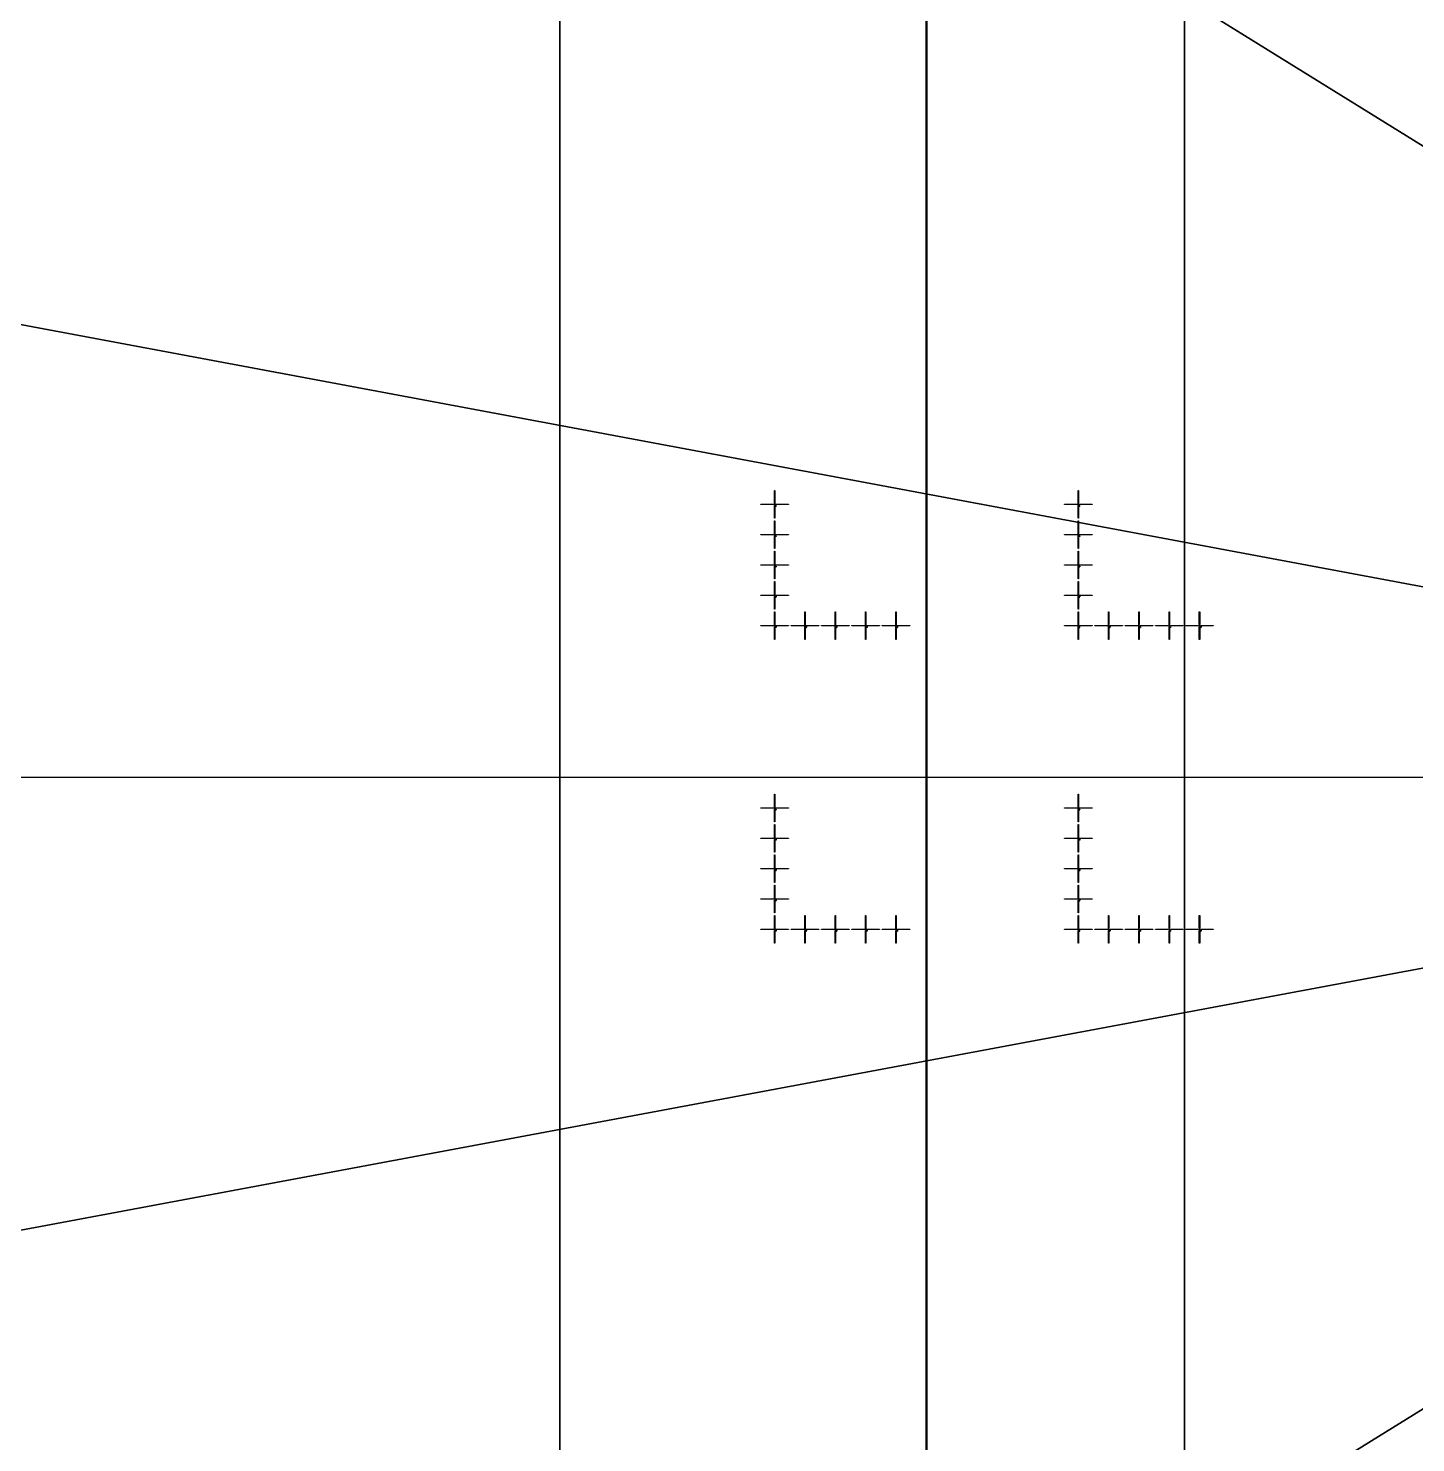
# Model space of a CAD drawing. Extents: x -25400 to 25400, y -24113 to 25400.
# Drawn here: x -15930 to -6775, y -4389 to 4942 of the extents above; entities that cross this region are included whole.
import ezdxf

# ---------------------------------------------------------------- set-up
doc = ezdxf.new("R2010")
doc.units = 0
for name, color, linetype in [('L0D0', 1, 'CONTINUOUS'), ('L1D0', 2, 'CONTINUOUS'), ('L3D0', 3, 'CONTINUOUS')]:
    doc.layers.add(name, color=color, linetype=linetype)

msp = doc.modelspace()

# ---------------------------------------------------------------- linework, layer by layer
at = {"layer": 'L0D0'}
for points in [[(-4251.735, -24112.788), (-7983.296, -24112.788), (-7996.667, -24108.366), (-8040.032, -24093.939), (-8083.372, -24079.433), (-8126.685, -24064.85), (-8169.972, -24050.188), (-8213.232, -24035.449), (-8256.466, -24020.632), (-8299.673, -24005.737), (-8299.673, 24005.737)], [(-12421.944, 22155.255), (-12421.944, -22155.255)], [(-12421.944, -22155.255), (-12421.944, 22155.255)], [(-8299.673, 22155.255), (-8299.673, -24005.737)], [(-19469.972, 12055.297), (0, 0), (-22510.084, 4207.864), (-22502.068, 4250.522), (-22493.971, 4293.164), (-22485.794, 4335.791), (-22477.535, 4378.402), (-22469.196, 4420.998), (-22460.776, 4463.577), (-22452.276, 4506.141), (-22443.695, 4548.688), (-22435.033, 4591.22), (-22426.291, 4633.734), (-22417.468, 4676.232), (-22408.564, 4718.713), (-22399.58, 4761.178), (-22390.516, 4803.625), (-22381.371, 4846.055), (-22372.145, 4888.467), (-22362.84, 4930.862), (-22353.454, 4973.239)], [(0, 0), (-19469.972, 12055.297)], [(-22510.084, 4207.864), (0, 0), (-22510.084, -4207.864)], [(-22510.084, -4207.864), (0, 0), (-19469.972, -12055.297)], [(-19469.972, -12055.297), (0, 0), (-13800.333, -18274.595)]]:
    msp.add_lwpolyline(points, dxfattribs=at)
at = {"layer": 'L1D0'}
for points in [[(-11005.75, 1809.5), (-11005.75, 1892.5), (-11003.25, 1892.5), (-11003.25, 1809.5)], [(-9002.75, 1809.5), (-9002.75, 1892.5), (-9000.25, 1892.5), (-9000.25, 1809.5)], [(-11095.5, 1800.25), (-11095.5, 1802.75), (-11012.5, 1802.75), (-11012.5, 1800.25)], [(-11004.7, 1796.5), (-11004.7, 1801.3), (-11009.5, 1801.3), (-11009.5, 1801.7), (-11004.7, 1801.7), (-11004.7, 1806.5), (-11004.3, 1806.5), (-11004.3, 1801.7), (-10999.5, 1801.7), (-10999.5, 1801.3), (-11004.3, 1801.3), (-11004.3, 1796.5)], [(-11005.75, 1710.5), (-11005.75, 1793.5), (-11003.25, 1793.5), (-11003.25, 1710.5)], [(-10998.5, 1790.944), (-10998.5, 1794.5), (-10994.056, 1794.5), (-10994.056, 1793.611), (-10997.611, 1793.611), (-10997.611, 1791.833), (-10994.944, 1791.833), (-10994.944, 1790.944)], [(-10998.5, 1788.278), (-10998.5, 1789.167), (-10994.944, 1789.167), (-10994.944, 1788.278)], [(-10996.5, 1800.25), (-10996.5, 1802.75), (-10913.5, 1802.75), (-10913.5, 1800.25)], [(-10994.944, 1789.167), (-10994.944, 1790.944), (-10994.056, 1790.944), (-10994.056, 1789.167)], [(-9092.5, 1800.25), (-9092.5, 1802.75), (-9009.5, 1802.75), (-9009.5, 1800.25)], [(-9001.7, 1796.5), (-9001.7, 1801.3), (-9006.5, 1801.3), (-9006.5, 1801.7), (-9001.7, 1801.7), (-9001.7, 1806.5), (-9001.3, 1806.5), (-9001.3, 1801.7), (-8996.5, 1801.7), (-8996.5, 1801.3), (-9001.3, 1801.3), (-9001.3, 1796.5)], [(-9002.75, 1710.5), (-9002.75, 1793.5), (-9000.25, 1793.5), (-9000.25, 1710.5)], [(-8995.5, 1790.944), (-8995.5, 1794.5), (-8991.056, 1794.5), (-8991.056, 1793.611), (-8994.611, 1793.611), (-8994.611, 1791.833), (-8991.944, 1791.833), (-8991.944, 1790.944)], [(-8995.5, 1788.278), (-8995.5, 1789.167), (-8991.944, 1789.167), (-8991.944, 1788.278)], [(-8993.5, 1800.25), (-8993.5, 1802.75), (-8910.5, 1802.75), (-8910.5, 1800.25)], [(-8991.944, 1789.167), (-8991.944, 1790.944), (-8991.056, 1790.944), (-8991.056, 1789.167)], [(-11005.75, 1609.5), (-11005.75, 1692.5), (-11003.25, 1692.5), (-11003.25, 1609.5)], [(-9002.75, 1609.5), (-9002.75, 1692.5), (-9000.25, 1692.5), (-9000.25, 1609.5)], [(-11095.5, 1600.25), (-11095.5, 1602.75), (-11012.5, 1602.75), (-11012.5, 1600.25)], [(-11004.7, 1596.5), (-11004.7, 1601.3), (-11009.5, 1601.3), (-11009.5, 1601.7), (-11004.7, 1601.7), (-11004.7, 1606.5), (-11004.3, 1606.5), (-11004.3, 1601.7), (-10999.5, 1601.7), (-10999.5, 1601.3), (-11004.3, 1601.3), (-11004.3, 1596.5)], [(-11005.75, 1510.5), (-11005.75, 1593.5), (-11003.25, 1593.5), (-11003.25, 1510.5)], [(-10995.833, 1588.278), (-10995.833, 1590.056), (-10998.5, 1590.056), (-10998.5, 1591.833), (-10997.611, 1591.833), (-10997.611, 1590.944), (-10995.833, 1590.944), (-10995.833, 1593.611), (-10996.722, 1593.611), (-10996.722, 1594.5), (-10994.944, 1594.5), (-10994.944, 1590.944), (-10994.056, 1590.944), (-10994.056, 1590.056), (-10994.944, 1590.056), (-10994.944, 1588.278)], [(-10997.611, 1591.833), (-10997.611, 1593.611), (-10996.722, 1593.611), (-10996.722, 1591.833)], [(-10996.5, 1600.25), (-10996.5, 1602.75), (-10913.5, 1602.75), (-10913.5, 1600.25)], [(-9092.5, 1600.25), (-9092.5, 1602.75), (-9009.5, 1602.75), (-9009.5, 1600.25)], [(-9001.7, 1596.5), (-9001.7, 1601.3), (-9006.5, 1601.3), (-9006.5, 1601.7), (-9001.7, 1601.7), (-9001.7, 1606.5), (-9001.3, 1606.5), (-9001.3, 1601.7), (-8996.5, 1601.7), (-8996.5, 1601.3), (-9001.3, 1601.3), (-9001.3, 1596.5)], [(-9002.75, 1510.5), (-9002.75, 1593.5), (-9000.25, 1593.5), (-9000.25, 1510.5)], [(-8992.833, 1588.278), (-8992.833, 1590.056), (-8995.5, 1590.056), (-8995.5, 1591.833), (-8994.611, 1591.833), (-8994.611, 1590.944), (-8992.833, 1590.944), (-8992.833, 1593.611), (-8993.722, 1593.611), (-8993.722, 1594.5), (-8991.944, 1594.5), (-8991.944, 1590.944), (-8991.056, 1590.944), (-8991.056, 1590.056), (-8991.944, 1590.056), (-8991.944, 1588.278)], [(-8994.611, 1591.833), (-8994.611, 1593.611), (-8993.722, 1593.611), (-8993.722, 1591.833)], [(-8993.5, 1600.25), (-8993.5, 1602.75), (-8910.5, 1602.75), (-8910.5, 1600.25)], [(-11095.5, 1400.25), (-11095.5, 1402.75), (-11012.5, 1402.75), (-11012.5, 1400.25)], [(-11004.7, 1396.5), (-11004.7, 1401.3), (-11009.5, 1401.3), (-11009.5, 1401.7), (-11004.7, 1401.7), (-11004.7, 1406.5), (-11004.3, 1406.5), (-11004.3, 1401.7), (-10999.5, 1401.7), (-10999.5, 1401.3), (-11004.3, 1401.3), (-11004.3, 1396.5)], [(-11005.75, 1409.5), (-11005.75, 1492.5), (-11003.25, 1492.5), (-11003.25, 1409.5)], [(-10996.5, 1400.25), (-10996.5, 1402.75), (-10913.5, 1402.75), (-10913.5, 1400.25)], [(-9092.5, 1400.25), (-9092.5, 1402.75), (-9009.5, 1402.75), (-9009.5, 1400.25)], [(-9001.7, 1396.5), (-9001.7, 1401.3), (-9006.5, 1401.3), (-9006.5, 1401.7), (-9001.7, 1401.7), (-9001.7, 1406.5), (-9001.3, 1406.5), (-9001.3, 1401.7), (-8996.5, 1401.7), (-8996.5, 1401.3), (-9001.3, 1401.3), (-9001.3, 1396.5)], [(-9002.75, 1409.5), (-9002.75, 1492.5), (-9000.25, 1492.5), (-9000.25, 1409.5)], [(-8993.5, 1400.25), (-8993.5, 1402.75), (-8910.5, 1402.75), (-8910.5, 1400.25)], [(-11005.75, 1310.5), (-11005.75, 1393.5), (-11003.25, 1393.5), (-11003.25, 1310.5)], [(-10998.5, 1393.611), (-10998.5, 1394.5), (-10994.944, 1394.5), (-10994.944, 1393.611)], [(-10998.5, 1388.278), (-10998.5, 1389.167), (-10994.944, 1389.167), (-10994.944, 1388.278)], [(-10997.611, 1390.944), (-10997.611, 1391.833), (-10994.944, 1391.833), (-10994.944, 1390.944)], [(-10994.944, 1391.833), (-10994.944, 1393.611), (-10994.056, 1393.611), (-10994.056, 1391.833)], [(-10994.944, 1389.167), (-10994.944, 1390.944), (-10994.056, 1390.944), (-10994.056, 1389.167)], [(-9002.75, 1310.5), (-9002.75, 1393.5), (-9000.25, 1393.5), (-9000.25, 1310.5)], [(-8995.5, 1393.611), (-8995.5, 1394.5), (-8991.944, 1394.5), (-8991.944, 1393.611)], [(-8995.5, 1388.278), (-8995.5, 1389.167), (-8991.944, 1389.167), (-8991.944, 1388.278)], [(-8994.611, 1390.944), (-8994.611, 1391.833), (-8991.944, 1391.833), (-8991.944, 1390.944)], [(-8991.944, 1391.833), (-8991.944, 1393.611), (-8991.056, 1393.611), (-8991.056, 1391.833)], [(-8991.944, 1389.167), (-8991.944, 1390.944), (-8991.056, 1390.944), (-8991.056, 1389.167)], [(-11005.75, 1209.5), (-11005.75, 1292.5), (-11003.25, 1292.5), (-11003.25, 1209.5)], [(-9002.75, 1209.5), (-9002.75, 1292.5), (-9000.25, 1292.5), (-9000.25, 1209.5)], [(-11095.5, 1200.25), (-11095.5, 1202.75), (-11012.5, 1202.75), (-11012.5, 1200.25)], [(-11004.7, 1196.5), (-11004.7, 1201.3), (-11009.5, 1201.3), (-11009.5, 1201.7), (-11004.7, 1201.7), (-11004.7, 1206.5), (-11004.3, 1206.5), (-11004.3, 1201.7), (-10999.5, 1201.7), (-10999.5, 1201.3), (-11004.3, 1201.3), (-11004.3, 1196.5)], [(-11005.75, 1110.5), (-11005.75, 1193.5), (-11003.25, 1193.5), (-11003.25, 1110.5)], [(-10998.5, 1192.722), (-10998.5, 1193.611), (-10997.611, 1193.611), (-10997.611, 1192.722)], [(-10998.5, 1188.278), (-10998.5, 1190.056), (-10997.611, 1190.056), (-10997.611, 1189.167), (-10994.056, 1189.167), (-10994.056, 1188.278)], [(-10997.611, 1193.611), (-10997.611, 1194.5), (-10994.944, 1194.5), (-10994.944, 1193.611)], [(-10997.611, 1190.056), (-10997.611, 1190.944), (-10995.833, 1190.944), (-10995.833, 1190.056)], [(-10996.5, 1200.25), (-10996.5, 1202.75), (-10913.5, 1202.75), (-10913.5, 1200.25)], [(-10995.833, 1190.944), (-10995.833, 1191.833), (-10994.944, 1191.833), (-10994.944, 1190.944)], [(-10994.944, 1191.833), (-10994.944, 1193.611), (-10994.056, 1193.611), (-10994.056, 1191.833)], [(-9092.5, 1200.25), (-9092.5, 1202.75), (-9009.5, 1202.75), (-9009.5, 1200.25)], [(-9001.7, 1196.5), (-9001.7, 1201.3), (-9006.5, 1201.3), (-9006.5, 1201.7), (-9001.7, 1201.7), (-9001.7, 1206.5), (-9001.3, 1206.5), (-9001.3, 1201.7), (-8996.5, 1201.7), (-8996.5, 1201.3), (-9001.3, 1201.3), (-9001.3, 1196.5)], [(-9002.75, 1110.5), (-9002.75, 1193.5), (-9000.25, 1193.5), (-9000.25, 1110.5)], [(-8995.5, 1192.722), (-8995.5, 1193.611), (-8994.611, 1193.611), (-8994.611, 1192.722)], [(-8995.5, 1188.278), (-8995.5, 1190.056), (-8994.611, 1190.056), (-8994.611, 1189.167), (-8991.056, 1189.167), (-8991.056, 1188.278)], [(-8994.611, 1193.611), (-8994.611, 1194.5), (-8991.944, 1194.5), (-8991.944, 1193.611)], [(-8994.611, 1190.056), (-8994.611, 1190.944), (-8992.833, 1190.944), (-8992.833, 1190.056)], [(-8993.5, 1200.25), (-8993.5, 1202.75), (-8910.5, 1202.75), (-8910.5, 1200.25)], [(-8992.833, 1190.944), (-8992.833, 1191.833), (-8991.944, 1191.833), (-8991.944, 1190.944)], [(-8991.944, 1191.833), (-8991.944, 1193.611), (-8991.056, 1193.611), (-8991.056, 1191.833)], [(-11005.75, 1009.5), (-11005.75, 1092.5), (-11003.25, 1092.5), (-11003.25, 1009.5)], [(-10805.75, 1009.5), (-10805.75, 1092.5), (-10803.25, 1092.5), (-10803.25, 1009.5)], [(-10605.75, 1009.5), (-10605.75, 1092.5), (-10603.25, 1092.5), (-10603.25, 1009.5)], [(-10405.75, 1009.5), (-10405.75, 1092.5), (-10403.25, 1092.5), (-10403.25, 1009.5)], [(-10205.75, 1009.5), (-10205.75, 1092.5), (-10203.25, 1092.5), (-10203.25, 1009.5)], [(-9002.75, 1009.5), (-9002.75, 1092.5), (-9000.25, 1092.5), (-9000.25, 1009.5)], [(-8802.75, 1009.5), (-8802.75, 1092.5), (-8800.25, 1092.5), (-8800.25, 1009.5)], [(-8602.75, 1009.5), (-8602.75, 1092.5), (-8600.25, 1092.5), (-8600.25, 1009.5)], [(-8402.75, 1009.5), (-8402.75, 1092.5), (-8400.25, 1092.5), (-8400.25, 1009.5)], [(-8202.75, 1009.5), (-8202.75, 1092.5), (-8200.25, 1092.5), (-8200.25, 1009.5)], [(-11095.5, 1000.25), (-11095.5, 1002.75), (-11012.5, 1002.75), (-11012.5, 1000.25)], [(-11004.7, 996.5), (-11004.7, 1001.3), (-11009.5, 1001.3), (-11009.5, 1001.7), (-11004.7, 1001.7), (-11004.7, 1006.5), (-11004.3, 1006.5), (-11004.3, 1001.7), (-10999.5, 1001.7), (-10999.5, 1001.3), (-11004.3, 1001.3), (-11004.3, 996.5)], [(-11005.75, 910.5), (-11005.75, 993.5), (-11003.25, 993.5), (-11003.25, 910.5)], [(-10997.611, 988.278), (-10997.611, 989.167), (-10996.722, 989.167), (-10996.722, 992.722), (-10997.611, 992.722), (-10997.611, 993.611), (-10996.722, 993.611), (-10996.722, 994.5), (-10995.833, 994.5), (-10995.833, 989.167), (-10994.944, 989.167), (-10994.944, 988.278)], [(-10996.5, 1000.25), (-10996.5, 1002.75), (-10913.5, 1002.75), (-10913.5, 1000.25)], [(-10895.5, 1000.25), (-10895.5, 1002.75), (-10812.5, 1002.75), (-10812.5, 1000.25)], [(-10804.7, 996.5), (-10804.7, 1001.3), (-10809.5, 1001.3), (-10809.5, 1001.7), (-10804.7, 1001.7), (-10804.7, 1006.5), (-10804.3, 1006.5), (-10804.3, 1001.7), (-10799.5, 1001.7), (-10799.5, 1001.3), (-10804.3, 1001.3), (-10804.3, 996.5)], [(-10805.75, 910.5), (-10805.75, 993.5), (-10803.25, 993.5), (-10803.25, 910.5)], [(-10798.5, 992.722), (-10798.5, 993.611), (-10797.611, 993.611), (-10797.611, 992.722)], [(-10798.5, 988.278), (-10798.5, 990.056), (-10797.611, 990.056), (-10797.611, 989.167), (-10794.056, 989.167), (-10794.056, 988.278)], [(-10797.611, 993.611), (-10797.611, 994.5), (-10794.944, 994.5), (-10794.944, 993.611)], [(-10797.611, 990.056), (-10797.611, 990.944), (-10795.833, 990.944), (-10795.833, 990.056)], [(-10796.5, 1000.25), (-10796.5, 1002.75), (-10713.5, 1002.75), (-10713.5, 1000.25)], [(-10795.833, 990.944), (-10795.833, 991.833), (-10794.944, 991.833), (-10794.944, 990.944)], [(-10794.944, 991.833), (-10794.944, 993.611), (-10794.056, 993.611), (-10794.056, 991.833)], [(-10695.5, 1000.25), (-10695.5, 1002.75), (-10612.5, 1002.75), (-10612.5, 1000.25)], [(-10604.7, 996.5), (-10604.7, 1001.3), (-10609.5, 1001.3), (-10609.5, 1001.7), (-10604.7, 1001.7), (-10604.7, 1006.5), (-10604.3, 1006.5), (-10604.3, 1001.7), (-10599.5, 1001.7), (-10599.5, 1001.3), (-10604.3, 1001.3), (-10604.3, 996.5)], [(-10605.75, 910.5), (-10605.75, 993.5), (-10603.25, 993.5), (-10603.25, 910.5)], [(-10598.5, 993.611), (-10598.5, 994.5), (-10594.944, 994.5), (-10594.944, 993.611)], [(-10598.5, 988.278), (-10598.5, 989.167), (-10594.944, 989.167), (-10594.944, 988.278)], [(-10597.611, 990.944), (-10597.611, 991.833), (-10594.944, 991.833), (-10594.944, 990.944)], [(-10596.5, 1000.25), (-10596.5, 1002.75), (-10513.5, 1002.75), (-10513.5, 1000.25)], [(-10594.944, 991.833), (-10594.944, 993.611), (-10594.056, 993.611), (-10594.056, 991.833)], [(-10594.944, 989.167), (-10594.944, 990.944), (-10594.056, 990.944), (-10594.056, 989.167)], [(-10495.5, 1000.25), (-10495.5, 1002.75), (-10412.5, 1002.75), (-10412.5, 1000.25)], [(-10404.7, 996.5), (-10404.7, 1001.3), (-10409.5, 1001.3), (-10409.5, 1001.7), (-10404.7, 1001.7), (-10404.7, 1006.5), (-10404.3, 1006.5), (-10404.3, 1001.7), (-10399.5, 1001.7), (-10399.5, 1001.3), (-10404.3, 1001.3), (-10404.3, 996.5)], [(-10405.75, 910.5), (-10405.75, 993.5), (-10403.25, 993.5), (-10403.25, 910.5)], [(-10395.833, 988.278), (-10395.833, 990.056), (-10398.5, 990.056), (-10398.5, 991.833), (-10397.611, 991.833), (-10397.611, 990.944), (-10395.833, 990.944), (-10395.833, 993.611), (-10396.722, 993.611), (-10396.722, 994.5), (-10394.944, 994.5), (-10394.944, 990.944), (-10394.056, 990.944), (-10394.056, 990.056), (-10394.944, 990.056), (-10394.944, 988.278)], [(-10397.611, 991.833), (-10397.611, 993.611), (-10396.722, 993.611), (-10396.722, 991.833)], [(-10396.5, 1000.25), (-10396.5, 1002.75), (-10313.5, 1002.75), (-10313.5, 1000.25)], [(-10295.5, 1000.25), (-10295.5, 1002.75), (-10212.5, 1002.75), (-10212.5, 1000.25)], [(-10204.7, 996.5), (-10204.7, 1001.3), (-10209.5, 1001.3), (-10209.5, 1001.7), (-10204.7, 1001.7), (-10204.7, 1006.5), (-10204.3, 1006.5), (-10204.3, 1001.7), (-10199.5, 1001.7), (-10199.5, 1001.3), (-10204.3, 1001.3), (-10204.3, 996.5)], [(-10205.75, 910.5), (-10205.75, 993.5), (-10203.25, 993.5), (-10203.25, 910.5)], [(-10198.5, 990.944), (-10198.5, 994.5), (-10194.056, 994.5), (-10194.056, 993.611), (-10197.611, 993.611), (-10197.611, 991.833), (-10194.944, 991.833), (-10194.944, 990.944)], [(-10198.5, 988.278), (-10198.5, 989.167), (-10194.944, 989.167), (-10194.944, 988.278)], [(-10196.5, 1000.25), (-10196.5, 1002.75), (-10113.5, 1002.75), (-10113.5, 1000.25)], [(-10194.944, 989.167), (-10194.944, 990.944), (-10194.056, 990.944), (-10194.056, 989.167)], [(-9092.5, 1000.25), (-9092.5, 1002.75), (-9009.5, 1002.75), (-9009.5, 1000.25)], [(-9001.7, 996.5), (-9001.7, 1001.3), (-9006.5, 1001.3), (-9006.5, 1001.7), (-9001.7, 1001.7), (-9001.7, 1006.5), (-9001.3, 1006.5), (-9001.3, 1001.7), (-8996.5, 1001.7), (-8996.5, 1001.3), (-9001.3, 1001.3), (-9001.3, 996.5)], [(-9002.75, 910.5), (-9002.75, 993.5), (-9000.25, 993.5), (-9000.25, 910.5)], [(-8994.611, 988.278), (-8994.611, 989.167), (-8993.722, 989.167), (-8993.722, 992.722), (-8994.611, 992.722), (-8994.611, 993.611), (-8993.722, 993.611), (-8993.722, 994.5), (-8992.833, 994.5), (-8992.833, 989.167), (-8991.944, 989.167), (-8991.944, 988.278)], [(-8993.5, 1000.25), (-8993.5, 1002.75), (-8910.5, 1002.75), (-8910.5, 1000.25)], [(-8892.5, 1000.25), (-8892.5, 1002.75), (-8809.5, 1002.75), (-8809.5, 1000.25)], [(-8801.7, 996.5), (-8801.7, 1001.3), (-8806.5, 1001.3), (-8806.5, 1001.7), (-8801.7, 1001.7), (-8801.7, 1006.5), (-8801.3, 1006.5), (-8801.3, 1001.7), (-8796.5, 1001.7), (-8796.5, 1001.3), (-8801.3, 1001.3), (-8801.3, 996.5)], [(-8802.75, 910.5), (-8802.75, 993.5), (-8800.25, 993.5), (-8800.25, 910.5)], [(-8795.5, 992.722), (-8795.5, 993.611), (-8794.611, 993.611), (-8794.611, 992.722)], [(-8795.5, 988.278), (-8795.5, 990.056), (-8794.611, 990.056), (-8794.611, 989.167), (-8791.056, 989.167), (-8791.056, 988.278)], [(-8794.611, 993.611), (-8794.611, 994.5), (-8791.944, 994.5), (-8791.944, 993.611)], [(-8794.611, 990.056), (-8794.611, 990.944), (-8792.833, 990.944), (-8792.833, 990.056)], [(-8793.5, 1000.25), (-8793.5, 1002.75), (-8710.5, 1002.75), (-8710.5, 1000.25)], [(-8792.833, 990.944), (-8792.833, 991.833), (-8791.944, 991.833), (-8791.944, 990.944)], [(-8791.944, 991.833), (-8791.944, 993.611), (-8791.056, 993.611), (-8791.056, 991.833)], [(-8692.5, 1000.25), (-8692.5, 1002.75), (-8609.5, 1002.75), (-8609.5, 1000.25)], [(-8601.7, 996.5), (-8601.7, 1001.3), (-8606.5, 1001.3), (-8606.5, 1001.7), (-8601.7, 1001.7), (-8601.7, 1006.5), (-8601.3, 1006.5), (-8601.3, 1001.7), (-8596.5, 1001.7), (-8596.5, 1001.3), (-8601.3, 1001.3), (-8601.3, 996.5)], [(-8602.75, 910.5), (-8602.75, 993.5), (-8600.25, 993.5), (-8600.25, 910.5)], [(-8595.5, 993.611), (-8595.5, 994.5), (-8591.944, 994.5), (-8591.944, 993.611)], [(-8595.5, 988.278), (-8595.5, 989.167), (-8591.944, 989.167), (-8591.944, 988.278)], [(-8594.611, 990.944), (-8594.611, 991.833), (-8591.944, 991.833), (-8591.944, 990.944)], [(-8593.5, 1000.25), (-8593.5, 1002.75), (-8510.5, 1002.75), (-8510.5, 1000.25)], [(-8591.944, 991.833), (-8591.944, 993.611), (-8591.056, 993.611), (-8591.056, 991.833)], [(-8591.944, 989.167), (-8591.944, 990.944), (-8591.056, 990.944), (-8591.056, 989.167)], [(-8492.5, 1000.25), (-8492.5, 1002.75), (-8409.5, 1002.75), (-8409.5, 1000.25)], [(-8401.7, 996.5), (-8401.7, 1001.3), (-8406.5, 1001.3), (-8406.5, 1001.7), (-8401.7, 1001.7), (-8401.7, 1006.5), (-8401.3, 1006.5), (-8401.3, 1001.7), (-8396.5, 1001.7), (-8396.5, 1001.3), (-8401.3, 1001.3), (-8401.3, 996.5)], [(-8402.75, 910.5), (-8402.75, 993.5), (-8400.25, 993.5), (-8400.25, 910.5)], [(-8392.833, 988.278), (-8392.833, 990.056), (-8395.5, 990.056), (-8395.5, 991.833), (-8394.611, 991.833), (-8394.611, 990.944), (-8392.833, 990.944), (-8392.833, 993.611), (-8393.722, 993.611), (-8393.722, 994.5), (-8391.944, 994.5), (-8391.944, 990.944), (-8391.056, 990.944), (-8391.056, 990.056), (-8391.944, 990.056), (-8391.944, 988.278)], [(-8394.611, 991.833), (-8394.611, 993.611), (-8393.722, 993.611), (-8393.722, 991.833)], [(-8393.5, 1000.25), (-8393.5, 1002.75), (-8310.5, 1002.75), (-8310.5, 1000.25)], [(-8292.5, 1000.25), (-8292.5, 1002.75), (-8209.5, 1002.75), (-8209.5, 1000.25)], [(-8201.7, 996.5), (-8201.7, 1001.3), (-8206.5, 1001.3), (-8206.5, 1001.7), (-8201.7, 1001.7), (-8201.7, 1006.5), (-8201.3, 1006.5), (-8201.3, 1001.7), (-8196.5, 1001.7), (-8196.5, 1001.3), (-8201.3, 1001.3), (-8201.3, 996.5)], [(-8202.75, 910.5), (-8202.75, 993.5), (-8200.25, 993.5), (-8200.25, 910.5)], [(-8195.5, 990.944), (-8195.5, 994.5), (-8191.056, 994.5), (-8191.056, 993.611), (-8194.611, 993.611), (-8194.611, 991.833), (-8191.944, 991.833), (-8191.944, 990.944)], [(-8195.5, 988.278), (-8195.5, 989.167), (-8191.944, 989.167), (-8191.944, 988.278)], [(-8193.5, 1000.25), (-8193.5, 1002.75), (-8110.5, 1002.75), (-8110.5, 1000.25)], [(-8191.944, 989.167), (-8191.944, 990.944), (-8191.056, 990.944), (-8191.056, 989.167)], [(-11005.75, -193.5), (-11005.75, -110.5), (-11003.25, -110.5), (-11003.25, -193.5)], [(-9002.75, -193.5), (-9002.75, -110.5), (-9000.25, -110.5), (-9000.25, -193.5)], [(-11095.5, -202.75), (-11095.5, -200.25), (-11012.5, -200.25), (-11012.5, -202.75)], [(-11004.7, -206.5), (-11004.7, -201.7), (-11009.5, -201.7), (-11009.5, -201.3), (-11004.7, -201.3), (-11004.7, -196.5), (-11004.3, -196.5), (-11004.3, -201.3), (-10999.5, -201.3), (-10999.5, -201.7), (-11004.3, -201.7), (-11004.3, -206.5)], [(-11005.75, -292.5), (-11005.75, -209.5), (-11003.25, -209.5), (-11003.25, -292.5)], [(-10998.5, -212.056), (-10998.5, -208.5), (-10994.056, -208.5), (-10994.056, -209.389), (-10997.611, -209.389), (-10997.611, -211.167), (-10994.944, -211.167), (-10994.944, -212.056)], [(-10998.5, -214.722), (-10998.5, -213.833), (-10994.944, -213.833), (-10994.944, -214.722)], [(-10996.5, -202.75), (-10996.5, -200.25), (-10913.5, -200.25), (-10913.5, -202.75)], [(-10994.944, -213.833), (-10994.944, -212.056), (-10994.056, -212.056), (-10994.056, -213.833)], [(-9092.5, -202.75), (-9092.5, -200.25), (-9009.5, -200.25), (-9009.5, -202.75)], [(-9001.7, -206.5), (-9001.7, -201.7), (-9006.5, -201.7), (-9006.5, -201.3), (-9001.7, -201.3), (-9001.7, -196.5), (-9001.3, -196.5), (-9001.3, -201.3), (-8996.5, -201.3), (-8996.5, -201.7), (-9001.3, -201.7), (-9001.3, -206.5)], [(-9002.75, -292.5), (-9002.75, -209.5), (-9000.25, -209.5), (-9000.25, -292.5)], [(-8995.5, -212.056), (-8995.5, -208.5), (-8991.056, -208.5), (-8991.056, -209.389), (-8994.611, -209.389), (-8994.611, -211.167), (-8991.944, -211.167), (-8991.944, -212.056)], [(-8995.5, -214.722), (-8995.5, -213.833), (-8991.944, -213.833), (-8991.944, -214.722)], [(-8993.5, -202.75), (-8993.5, -200.25), (-8910.5, -200.25), (-8910.5, -202.75)], [(-8991.944, -213.833), (-8991.944, -212.056), (-8991.056, -212.056), (-8991.056, -213.833)], [(-11005.75, -393.5), (-11005.75, -310.5), (-11003.25, -310.5), (-11003.25, -393.5)], [(-9002.75, -393.5), (-9002.75, -310.5), (-9000.25, -310.5), (-9000.25, -393.5)], [(-11095.5, -402.75), (-11095.5, -400.25), (-11012.5, -400.25), (-11012.5, -402.75)], [(-11004.7, -406.5), (-11004.7, -401.7), (-11009.5, -401.7), (-11009.5, -401.3), (-11004.7, -401.3), (-11004.7, -396.5), (-11004.3, -396.5), (-11004.3, -401.3), (-10999.5, -401.3), (-10999.5, -401.7), (-11004.3, -401.7), (-11004.3, -406.5)], [(-11005.75, -492.5), (-11005.75, -409.5), (-11003.25, -409.5), (-11003.25, -492.5)], [(-10995.833, -414.722), (-10995.833, -412.944), (-10998.5, -412.944), (-10998.5, -411.167), (-10997.611, -411.167), (-10997.611, -412.056), (-10995.833, -412.056), (-10995.833, -409.389), (-10996.722, -409.389), (-10996.722, -408.5), (-10994.944, -408.5), (-10994.944, -412.056), (-10994.056, -412.056), (-10994.056, -412.944), (-10994.944, -412.944), (-10994.944, -414.722)], [(-10997.611, -411.167), (-10997.611, -409.389), (-10996.722, -409.389), (-10996.722, -411.167)], [(-10996.5, -402.75), (-10996.5, -400.25), (-10913.5, -400.25), (-10913.5, -402.75)], [(-9092.5, -402.75), (-9092.5, -400.25), (-9009.5, -400.25), (-9009.5, -402.75)], [(-9001.7, -406.5), (-9001.7, -401.7), (-9006.5, -401.7), (-9006.5, -401.3), (-9001.7, -401.3), (-9001.7, -396.5), (-9001.3, -396.5), (-9001.3, -401.3), (-8996.5, -401.3), (-8996.5, -401.7), (-9001.3, -401.7), (-9001.3, -406.5)], [(-9002.75, -492.5), (-9002.75, -409.5), (-9000.25, -409.5), (-9000.25, -492.5)], [(-8992.833, -414.722), (-8992.833, -412.944), (-8995.5, -412.944), (-8995.5, -411.167), (-8994.611, -411.167), (-8994.611, -412.056), (-8992.833, -412.056), (-8992.833, -409.389), (-8993.722, -409.389), (-8993.722, -408.5), (-8991.944, -408.5), (-8991.944, -412.056), (-8991.056, -412.056), (-8991.056, -412.944), (-8991.944, -412.944), (-8991.944, -414.722)], [(-8994.611, -411.167), (-8994.611, -409.389), (-8993.722, -409.389), (-8993.722, -411.167)], [(-8993.5, -402.75), (-8993.5, -400.25), (-8910.5, -400.25), (-8910.5, -402.75)], [(-11005.75, -593.5), (-11005.75, -510.5), (-11003.25, -510.5), (-11003.25, -593.5)], [(-9002.75, -593.5), (-9002.75, -510.5), (-9000.25, -510.5), (-9000.25, -593.5)], [(-11095.5, -602.75), (-11095.5, -600.25), (-11012.5, -600.25), (-11012.5, -602.75)], [(-11004.7, -606.5), (-11004.7, -601.7), (-11009.5, -601.7), (-11009.5, -601.3), (-11004.7, -601.3), (-11004.7, -596.5), (-11004.3, -596.5), (-11004.3, -601.3), (-10999.5, -601.3), (-10999.5, -601.7), (-11004.3, -601.7), (-11004.3, -606.5)], [(-11005.75, -692.5), (-11005.75, -609.5), (-11003.25, -609.5), (-11003.25, -692.5)], [(-10998.5, -609.389), (-10998.5, -608.5), (-10994.944, -608.5), (-10994.944, -609.389)], [(-10998.5, -614.722), (-10998.5, -613.833), (-10994.944, -613.833), (-10994.944, -614.722)], [(-10997.611, -612.056), (-10997.611, -611.167), (-10994.944, -611.167), (-10994.944, -612.056)], [(-10996.5, -602.75), (-10996.5, -600.25), (-10913.5, -600.25), (-10913.5, -602.75)], [(-10994.944, -611.167), (-10994.944, -609.389), (-10994.056, -609.389), (-10994.056, -611.167)], [(-10994.944, -613.833), (-10994.944, -612.056), (-10994.056, -612.056), (-10994.056, -613.833)], [(-9092.5, -602.75), (-9092.5, -600.25), (-9009.5, -600.25), (-9009.5, -602.75)], [(-9001.7, -606.5), (-9001.7, -601.7), (-9006.5, -601.7), (-9006.5, -601.3), (-9001.7, -601.3), (-9001.7, -596.5), (-9001.3, -596.5), (-9001.3, -601.3), (-8996.5, -601.3), (-8996.5, -601.7), (-9001.3, -601.7), (-9001.3, -606.5)], [(-9002.75, -692.5), (-9002.75, -609.5), (-9000.25, -609.5), (-9000.25, -692.5)], [(-8995.5, -609.389), (-8995.5, -608.5), (-8991.944, -608.5), (-8991.944, -609.389)], [(-8995.5, -614.722), (-8995.5, -613.833), (-8991.944, -613.833), (-8991.944, -614.722)], [(-8994.611, -612.056), (-8994.611, -611.167), (-8991.944, -611.167), (-8991.944, -612.056)], [(-8993.5, -602.75), (-8993.5, -600.25), (-8910.5, -600.25), (-8910.5, -602.75)], [(-8991.944, -611.167), (-8991.944, -609.389), (-8991.056, -609.389), (-8991.056, -611.167)], [(-8991.944, -613.833), (-8991.944, -612.056), (-8991.056, -612.056), (-8991.056, -613.833)], [(-11005.75, -793.5), (-11005.75, -710.5), (-11003.25, -710.5), (-11003.25, -793.5)], [(-9002.75, -793.5), (-9002.75, -710.5), (-9000.25, -710.5), (-9000.25, -793.5)], [(-11095.5, -802.75), (-11095.5, -800.25), (-11012.5, -800.25), (-11012.5, -802.75)], [(-11004.7, -806.5), (-11004.7, -801.7), (-11009.5, -801.7), (-11009.5, -801.3), (-11004.7, -801.3), (-11004.7, -796.5), (-11004.3, -796.5), (-11004.3, -801.3), (-10999.5, -801.3), (-10999.5, -801.7), (-11004.3, -801.7), (-11004.3, -806.5)], [(-11005.75, -892.5), (-11005.75, -809.5), (-11003.25, -809.5), (-11003.25, -892.5)], [(-10998.5, -810.278), (-10998.5, -809.389), (-10997.611, -809.389), (-10997.611, -810.278)], [(-10998.5, -814.722), (-10998.5, -812.944), (-10997.611, -812.944), (-10997.611, -813.833), (-10994.056, -813.833), (-10994.056, -814.722)], [(-10997.611, -809.389), (-10997.611, -808.5), (-10994.944, -808.5), (-10994.944, -809.389)], [(-10997.611, -812.944), (-10997.611, -812.056), (-10995.833, -812.056), (-10995.833, -812.944)], [(-10996.5, -802.75), (-10996.5, -800.25), (-10913.5, -800.25), (-10913.5, -802.75)], [(-10995.833, -812.056), (-10995.833, -811.167), (-10994.944, -811.167), (-10994.944, -812.056)], [(-10994.944, -811.167), (-10994.944, -809.389), (-10994.056, -809.389), (-10994.056, -811.167)], [(-9092.5, -802.75), (-9092.5, -800.25), (-9009.5, -800.25), (-9009.5, -802.75)], [(-9001.7, -806.5), (-9001.7, -801.7), (-9006.5, -801.7), (-9006.5, -801.3), (-9001.7, -801.3), (-9001.7, -796.5), (-9001.3, -796.5), (-9001.3, -801.3), (-8996.5, -801.3), (-8996.5, -801.7), (-9001.3, -801.7), (-9001.3, -806.5)], [(-9002.75, -892.5), (-9002.75, -809.5), (-9000.25, -809.5), (-9000.25, -892.5)], [(-8995.5, -810.278), (-8995.5, -809.389), (-8994.611, -809.389), (-8994.611, -810.278)], [(-8995.5, -814.722), (-8995.5, -812.944), (-8994.611, -812.944), (-8994.611, -813.833), (-8991.056, -813.833), (-8991.056, -814.722)], [(-8994.611, -809.389), (-8994.611, -808.5), (-8991.944, -808.5), (-8991.944, -809.389)], [(-8994.611, -812.944), (-8994.611, -812.056), (-8992.833, -812.056), (-8992.833, -812.944)], [(-8993.5, -802.75), (-8993.5, -800.25), (-8910.5, -800.25), (-8910.5, -802.75)], [(-8992.833, -812.056), (-8992.833, -811.167), (-8991.944, -811.167), (-8991.944, -812.056)], [(-8991.944, -811.167), (-8991.944, -809.389), (-8991.056, -809.389), (-8991.056, -811.167)], [(-11005.75, -993.5), (-11005.75, -910.5), (-11003.25, -910.5), (-11003.25, -993.5)], [(-10805.75, -993.5), (-10805.75, -910.5), (-10803.25, -910.5), (-10803.25, -993.5)], [(-10605.75, -993.5), (-10605.75, -910.5), (-10603.25, -910.5), (-10603.25, -993.5)], [(-10405.75, -993.5), (-10405.75, -910.5), (-10403.25, -910.5), (-10403.25, -993.5)], [(-10205.75, -993.5), (-10205.75, -910.5), (-10203.25, -910.5), (-10203.25, -993.5)], [(-9002.75, -993.5), (-9002.75, -910.5), (-9000.25, -910.5), (-9000.25, -993.5)], [(-8802.75, -993.5), (-8802.75, -910.5), (-8800.25, -910.5), (-8800.25, -993.5)], [(-8602.75, -993.5), (-8602.75, -910.5), (-8600.25, -910.5), (-8600.25, -993.5)], [(-8402.75, -993.5), (-8402.75, -910.5), (-8400.25, -910.5), (-8400.25, -993.5)], [(-8202.75, -993.5), (-8202.75, -910.5), (-8200.25, -910.5), (-8200.25, -993.5)], [(-11095.5, -1002.75), (-11095.5, -1000.25), (-11012.5, -1000.25), (-11012.5, -1002.75)], [(-11004.7, -1006.5), (-11004.7, -1001.7), (-11009.5, -1001.7), (-11009.5, -1001.3), (-11004.7, -1001.3), (-11004.7, -996.5), (-11004.3, -996.5), (-11004.3, -1001.3), (-10999.5, -1001.3), (-10999.5, -1001.7), (-11004.3, -1001.7), (-11004.3, -1006.5)], [(-11005.75, -1092.5), (-11005.75, -1009.5), (-11003.25, -1009.5), (-11003.25, -1092.5)], [(-10997.611, -1014.722), (-10997.611, -1013.833), (-10996.722, -1013.833), (-10996.722, -1010.278), (-10997.611, -1010.278), (-10997.611, -1009.389), (-10996.722, -1009.389), (-10996.722, -1008.5), (-10995.833, -1008.5), (-10995.833, -1013.833), (-10994.944, -1013.833), (-10994.944, -1014.722)], [(-10996.5, -1002.75), (-10996.5, -1000.25), (-10913.5, -1000.25), (-10913.5, -1002.75)], [(-10895.5, -1002.75), (-10895.5, -1000.25), (-10812.5, -1000.25), (-10812.5, -1002.75)], [(-10804.7, -1006.5), (-10804.7, -1001.7), (-10809.5, -1001.7), (-10809.5, -1001.3), (-10804.7, -1001.3), (-10804.7, -996.5), (-10804.3, -996.5), (-10804.3, -1001.3), (-10799.5, -1001.3), (-10799.5, -1001.7), (-10804.3, -1001.7), (-10804.3, -1006.5)], [(-10805.75, -1092.5), (-10805.75, -1009.5), (-10803.25, -1009.5), (-10803.25, -1092.5)], [(-10798.5, -1010.278), (-10798.5, -1009.389), (-10797.611, -1009.389), (-10797.611, -1010.278)], [(-10798.5, -1014.722), (-10798.5, -1012.944), (-10797.611, -1012.944), (-10797.611, -1013.833), (-10794.056, -1013.833), (-10794.056, -1014.722)], [(-10797.611, -1009.389), (-10797.611, -1008.5), (-10794.944, -1008.5), (-10794.944, -1009.389)], [(-10797.611, -1012.944), (-10797.611, -1012.056), (-10795.833, -1012.056), (-10795.833, -1012.944)], [(-10796.5, -1002.75), (-10796.5, -1000.25), (-10713.5, -1000.25), (-10713.5, -1002.75)], [(-10795.833, -1012.056), (-10795.833, -1011.167), (-10794.944, -1011.167), (-10794.944, -1012.056)], [(-10794.944, -1011.167), (-10794.944, -1009.389), (-10794.056, -1009.389), (-10794.056, -1011.167)], [(-10695.5, -1002.75), (-10695.5, -1000.25), (-10612.5, -1000.25), (-10612.5, -1002.75)], [(-10604.7, -1006.5), (-10604.7, -1001.7), (-10609.5, -1001.7), (-10609.5, -1001.3), (-10604.7, -1001.3), (-10604.7, -996.5), (-10604.3, -996.5), (-10604.3, -1001.3), (-10599.5, -1001.3), (-10599.5, -1001.7), (-10604.3, -1001.7), (-10604.3, -1006.5)], [(-10605.75, -1092.5), (-10605.75, -1009.5), (-10603.25, -1009.5), (-10603.25, -1092.5)], [(-10598.5, -1009.389), (-10598.5, -1008.5), (-10594.944, -1008.5), (-10594.944, -1009.389)], [(-10598.5, -1014.722), (-10598.5, -1013.833), (-10594.944, -1013.833), (-10594.944, -1014.722)], [(-10597.611, -1012.056), (-10597.611, -1011.167), (-10594.944, -1011.167), (-10594.944, -1012.056)], [(-10596.5, -1002.75), (-10596.5, -1000.25), (-10513.5, -1000.25), (-10513.5, -1002.75)], [(-10594.944, -1011.167), (-10594.944, -1009.389), (-10594.056, -1009.389), (-10594.056, -1011.167)], [(-10594.944, -1013.833), (-10594.944, -1012.056), (-10594.056, -1012.056), (-10594.056, -1013.833)], [(-10495.5, -1002.75), (-10495.5, -1000.25), (-10412.5, -1000.25), (-10412.5, -1002.75)], [(-10404.7, -1006.5), (-10404.7, -1001.7), (-10409.5, -1001.7), (-10409.5, -1001.3), (-10404.7, -1001.3), (-10404.7, -996.5), (-10404.3, -996.5), (-10404.3, -1001.3), (-10399.5, -1001.3), (-10399.5, -1001.7), (-10404.3, -1001.7), (-10404.3, -1006.5)], [(-10405.75, -1092.5), (-10405.75, -1009.5), (-10403.25, -1009.5), (-10403.25, -1092.5)], [(-10395.833, -1014.722), (-10395.833, -1012.944), (-10398.5, -1012.944), (-10398.5, -1011.167), (-10397.611, -1011.167), (-10397.611, -1012.056), (-10395.833, -1012.056), (-10395.833, -1009.389), (-10396.722, -1009.389), (-10396.722, -1008.5), (-10394.944, -1008.5), (-10394.944, -1012.056), (-10394.056, -1012.056), (-10394.056, -1012.944), (-10394.944, -1012.944), (-10394.944, -1014.722)], [(-10397.611, -1011.167), (-10397.611, -1009.389), (-10396.722, -1009.389), (-10396.722, -1011.167)], [(-10396.5, -1002.75), (-10396.5, -1000.25), (-10313.5, -1000.25), (-10313.5, -1002.75)], [(-10295.5, -1002.75), (-10295.5, -1000.25), (-10212.5, -1000.25), (-10212.5, -1002.75)], [(-10204.7, -1006.5), (-10204.7, -1001.7), (-10209.5, -1001.7), (-10209.5, -1001.3), (-10204.7, -1001.3), (-10204.7, -996.5), (-10204.3, -996.5), (-10204.3, -1001.3), (-10199.5, -1001.3), (-10199.5, -1001.7), (-10204.3, -1001.7), (-10204.3, -1006.5)], [(-10205.75, -1092.5), (-10205.75, -1009.5), (-10203.25, -1009.5), (-10203.25, -1092.5)], [(-10198.5, -1012.056), (-10198.5, -1008.5), (-10194.056, -1008.5), (-10194.056, -1009.389), (-10197.611, -1009.389), (-10197.611, -1011.167), (-10194.944, -1011.167), (-10194.944, -1012.056)], [(-10198.5, -1014.722), (-10198.5, -1013.833), (-10194.944, -1013.833), (-10194.944, -1014.722)], [(-10196.5, -1002.75), (-10196.5, -1000.25), (-10113.5, -1000.25), (-10113.5, -1002.75)], [(-10194.944, -1013.833), (-10194.944, -1012.056), (-10194.056, -1012.056), (-10194.056, -1013.833)], [(-9092.5, -1002.75), (-9092.5, -1000.25), (-9009.5, -1000.25), (-9009.5, -1002.75)], [(-9001.7, -1006.5), (-9001.7, -1001.7), (-9006.5, -1001.7), (-9006.5, -1001.3), (-9001.7, -1001.3), (-9001.7, -996.5), (-9001.3, -996.5), (-9001.3, -1001.3), (-8996.5, -1001.3), (-8996.5, -1001.7), (-9001.3, -1001.7), (-9001.3, -1006.5)], [(-9002.75, -1092.5), (-9002.75, -1009.5), (-9000.25, -1009.5), (-9000.25, -1092.5)], [(-8994.611, -1014.722), (-8994.611, -1013.833), (-8993.722, -1013.833), (-8993.722, -1010.278), (-8994.611, -1010.278), (-8994.611, -1009.389), (-8993.722, -1009.389), (-8993.722, -1008.5), (-8992.833, -1008.5), (-8992.833, -1013.833), (-8991.944, -1013.833), (-8991.944, -1014.722)], [(-8993.5, -1002.75), (-8993.5, -1000.25), (-8910.5, -1000.25), (-8910.5, -1002.75)], [(-8892.5, -1002.75), (-8892.5, -1000.25), (-8809.5, -1000.25), (-8809.5, -1002.75)], [(-8801.7, -1006.5), (-8801.7, -1001.7), (-8806.5, -1001.7), (-8806.5, -1001.3), (-8801.7, -1001.3), (-8801.7, -996.5), (-8801.3, -996.5), (-8801.3, -1001.3), (-8796.5, -1001.3), (-8796.5, -1001.7), (-8801.3, -1001.7), (-8801.3, -1006.5)], [(-8802.75, -1092.5), (-8802.75, -1009.5), (-8800.25, -1009.5), (-8800.25, -1092.5)], [(-8795.5, -1010.278), (-8795.5, -1009.389), (-8794.611, -1009.389), (-8794.611, -1010.278)], [(-8795.5, -1014.722), (-8795.5, -1012.944), (-8794.611, -1012.944), (-8794.611, -1013.833), (-8791.056, -1013.833), (-8791.056, -1014.722)], [(-8794.611, -1009.389), (-8794.611, -1008.5), (-8791.944, -1008.5), (-8791.944, -1009.389)], [(-8794.611, -1012.944), (-8794.611, -1012.056), (-8792.833, -1012.056), (-8792.833, -1012.944)], [(-8793.5, -1002.75), (-8793.5, -1000.25), (-8710.5, -1000.25), (-8710.5, -1002.75)], [(-8792.833, -1012.056), (-8792.833, -1011.167), (-8791.944, -1011.167), (-8791.944, -1012.056)], [(-8791.944, -1011.167), (-8791.944, -1009.389), (-8791.056, -1009.389), (-8791.056, -1011.167)], [(-8692.5, -1002.75), (-8692.5, -1000.25), (-8609.5, -1000.25), (-8609.5, -1002.75)], [(-8601.7, -1006.5), (-8601.7, -1001.7), (-8606.5, -1001.7), (-8606.5, -1001.3), (-8601.7, -1001.3), (-8601.7, -996.5), (-8601.3, -996.5), (-8601.3, -1001.3), (-8596.5, -1001.3), (-8596.5, -1001.7), (-8601.3, -1001.7), (-8601.3, -1006.5)], [(-8602.75, -1092.5), (-8602.75, -1009.5), (-8600.25, -1009.5), (-8600.25, -1092.5)], [(-8595.5, -1009.389), (-8595.5, -1008.5), (-8591.944, -1008.5), (-8591.944, -1009.389)], [(-8595.5, -1014.722), (-8595.5, -1013.833), (-8591.944, -1013.833), (-8591.944, -1014.722)], [(-8594.611, -1012.056), (-8594.611, -1011.167), (-8591.944, -1011.167), (-8591.944, -1012.056)], [(-8593.5, -1002.75), (-8593.5, -1000.25), (-8510.5, -1000.25), (-8510.5, -1002.75)], [(-8591.944, -1011.167), (-8591.944, -1009.389), (-8591.056, -1009.389), (-8591.056, -1011.167)], [(-8591.944, -1013.833), (-8591.944, -1012.056), (-8591.056, -1012.056), (-8591.056, -1013.833)], [(-8492.5, -1002.75), (-8492.5, -1000.25), (-8409.5, -1000.25), (-8409.5, -1002.75)], [(-8401.7, -1006.5), (-8401.7, -1001.7), (-8406.5, -1001.7), (-8406.5, -1001.3), (-8401.7, -1001.3), (-8401.7, -996.5), (-8401.3, -996.5), (-8401.3, -1001.3), (-8396.5, -1001.3), (-8396.5, -1001.7), (-8401.3, -1001.7), (-8401.3, -1006.5)], [(-8402.75, -1092.5), (-8402.75, -1009.5), (-8400.25, -1009.5), (-8400.25, -1092.5)], [(-8392.833, -1014.722), (-8392.833, -1012.944), (-8395.5, -1012.944), (-8395.5, -1011.167), (-8394.611, -1011.167), (-8394.611, -1012.056), (-8392.833, -1012.056), (-8392.833, -1009.389), (-8393.722, -1009.389), (-8393.722, -1008.5), (-8391.944, -1008.5), (-8391.944, -1012.056), (-8391.056, -1012.056), (-8391.056, -1012.944), (-8391.944, -1012.944), (-8391.944, -1014.722)], [(-8394.611, -1011.167), (-8394.611, -1009.389), (-8393.722, -1009.389), (-8393.722, -1011.167)], [(-8393.5, -1002.75), (-8393.5, -1000.25), (-8310.5, -1000.25), (-8310.5, -1002.75)], [(-8292.5, -1002.75), (-8292.5, -1000.25), (-8209.5, -1000.25), (-8209.5, -1002.75)], [(-8201.7, -1006.5), (-8201.7, -1001.7), (-8206.5, -1001.7), (-8206.5, -1001.3), (-8201.7, -1001.3), (-8201.7, -996.5), (-8201.3, -996.5), (-8201.3, -1001.3), (-8196.5, -1001.3), (-8196.5, -1001.7), (-8201.3, -1001.7), (-8201.3, -1006.5)], [(-8202.75, -1092.5), (-8202.75, -1009.5), (-8200.25, -1009.5), (-8200.25, -1092.5)], [(-8195.5, -1012.056), (-8195.5, -1008.5), (-8191.056, -1008.5), (-8191.056, -1009.389), (-8194.611, -1009.389), (-8194.611, -1011.167), (-8191.944, -1011.167), (-8191.944, -1012.056)], [(-8195.5, -1014.722), (-8195.5, -1013.833), (-8191.944, -1013.833), (-8191.944, -1014.722)], [(-8193.5, -1002.75), (-8193.5, -1000.25), (-8110.5, -1000.25), (-8110.5, -1002.75)], [(-8191.944, -1013.833), (-8191.944, -1012.056), (-8191.056, -1012.056), (-8191.056, -1013.833)]]:
    msp.add_lwpolyline(points, close=True, dxfattribs=at)
at = {"layer": 'L3D0'}
for points in [[(-1.5, 10001.5), (-10001.5, 10001.5), (-10001.5, 1.5), (-10004.5, 1.5), (-10004.5, 10001.5), (-20004.5, 10001.5), (-20004.5, 1.5), (-20007.5, 1.5), (-20007.5, 10004.5), (-10004.5, 10004.5), (-10001.5, 10004.5), (-1.5, 10004.5)], [(-1.5, -1.5), (-10001.5, -1.5), (-10001.5, -10001.5), (-10004.5, -10001.5), (-10004.5, -1.5), (-20004.5, -1.5), (-20004.5, -10001.5), (-20007.5, -10001.5), (-20007.5, 1.5), (-20004.5, 1.5), (-10004.5, 1.5), (-10001.5, 1.5), (-1.5, 1.5)]]:
    msp.add_lwpolyline(points, dxfattribs=at)

doc.saveas('drawing.dxf')
